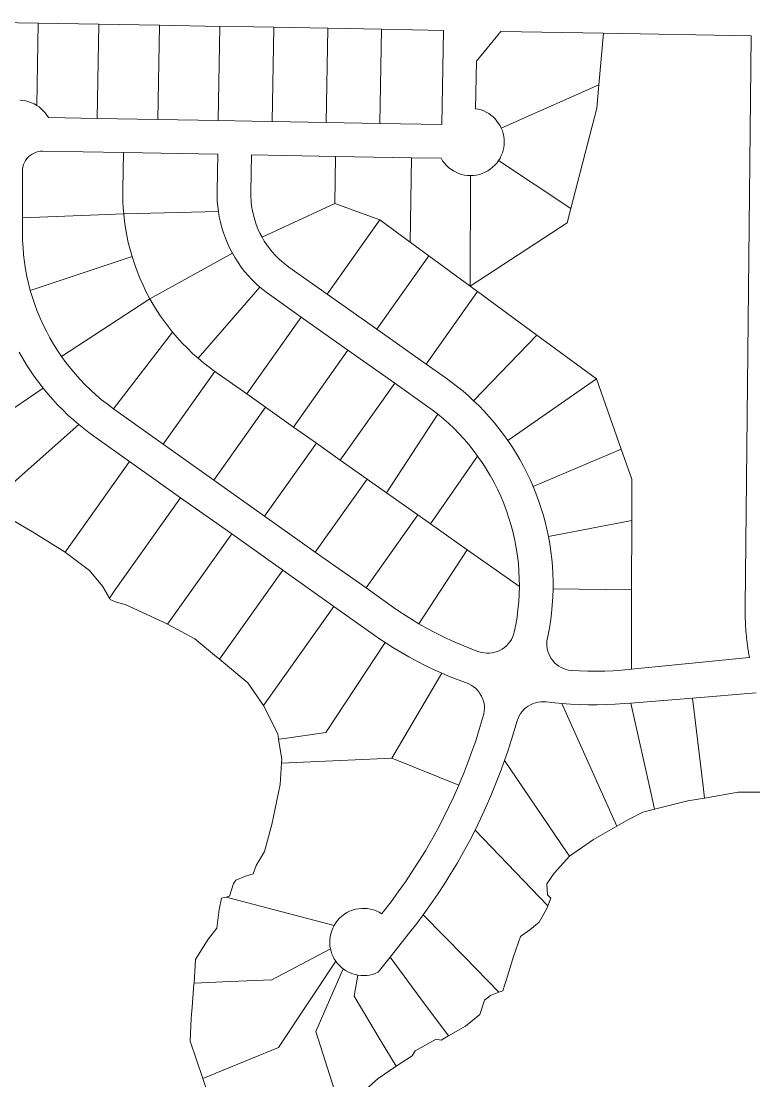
# Model space of a CAD drawing. Header units: feet. Extents: x 865220 to 2774701, y -2240498 to 961524.
# Drawn here: x 2769218 to 2770305, y 955645 to 957220 of the extents above; entities that cross this region are included whole.
import ezdxf

# ---------------------------------------------------------------- set-up
doc = ezdxf.new("R2010")
doc.units = ezdxf.units.FT
doc.header["$LTSCALE"] = 0.015
doc.header["$MEASUREMENT"] = 0
doc.layers.add('Parcels', color=7, linetype='Continuous', lineweight=0)

msp = doc.modelspace()

# ---------------------------------------------------------------- linework, layer by layer
at = {"layer": 'Parcels', "lineweight": 5}
for p, q in [((2769242.9, 957216.8), (2769082.8, 957219.7)), ((2769240.7, 957094.7), (2769242.9, 957216.8)), ((2769332.9, 957215.2), (2769242.9, 957216.8)), ((2769242.9, 957216.8), (2769242.9, 957216.8)), ((2769242.9, 957216.8), (2769242.9, 957216.8)), ((2769330.4, 957075.2), (2769332.9, 957215.2)), ((2769422.8, 957213.6), (2769332.9, 957215.2)), ((2769332.9, 957215.2), (2769332.9, 957215.2)), ((2769332.9, 957215.2), (2769332.9, 957215.2)), ((2769422.8, 957213.5), (2769420.3, 957073.6)), ((2769512.8, 957212), (2769422.8, 957213.6)), ((2769422.8, 957213.6), (2769422.8, 957213.5)), ((2769422.8, 957213.5), (2769422.8, 957213.6)), ((2769422.8, 957213.6), (2769422.8, 957213.6)), ((2769512.8, 957211.9), (2769510.3, 957072)), ((2769562.8, 957211.1), (2769512.8, 957212)), ((2769512.8, 957212), (2769512.8, 957211.9)), ((2769512.8, 957212), (2769512.8, 957212)), ((2769592.8, 957210.6), (2769562.8, 957211.1)), ((2769592.8, 957210.5), (2769590.3, 957070.6)), ((2769672.8, 957209.2), (2769592.8, 957210.6)), ((2769592.8, 957210.6), (2769592.8, 957210.5)), ((2769592.8, 957210.6), (2769592.8, 957210.6)), ((2769670.3, 957069.1), (2769672.8, 957209.1)), ((2769752.7, 957207.7), (2769672.8, 957209.2)), ((2769672.8, 957209.2), (2769672.8, 957209.1)), ((2769672.8, 957209.1), (2769672.8, 957209.2)), ((2769672.8, 957209.2), (2769672.8, 957209.2)), ((2769752.7, 957207.7), (2769750.2, 957067.7)), ((2769750.2, 957067.7), (2769752.7, 957207.7)), ((2769844.4, 957206.1), (2769752.7, 957207.7)), ((2769752.7, 957207.7), (2769752.7, 957207.7)), ((2769752.7, 957207.7), (2769752.7, 957207.7)), ((2769752.7, 957207.7), (2769752.7, 957207.7)), ((2769841.9, 957066.1), (2769844.4, 957206)), ((2769844.4, 957206), (2769844.4, 957206.1)), ((2769844.4, 957206.1), (2769844.4, 957206.1)), ((2769929.5, 957204.5), (2769893.7, 957160.2)), ((2770082.2, 957201.8), (2769929.5, 957204.6)), ((2769929.5, 957204.6), (2769929.5, 957204.5)), ((2770075.4, 957125.2), (2770082.4, 957201.8)), ((2770082.4, 957201.8), (2770082.2, 957201.8)), ((2770082.4, 957201.8), (2770082.4, 957201.8)), ((2769893.7, 957160.2), (2769892.3, 957089.7)), ((2770075.4, 957125.2), (2769930.4, 957060.6)), ((2770075.4, 957125.2), (2770072.4, 957090.4)), ((2769215.9, 957102.2), (2769220.3, 957101.9)), ((2769220.3, 957101.9), (2769224.6, 957101.2)), ((2769224.6, 957101.2), (2769228.8, 957100.1)), ((2769228.8, 957100.1), (2769232.9, 957098.6)), ((2769232.9, 957098.6), (2769236.9, 957096.8)), ((2769236.9, 957096.8), (2769240.7, 957094.7)), ((2769240.7, 957094.7), (2769244.2, 957092.3)), ((2769244.2, 957092.3), (2769247.5, 957089.6)), ((2769247.5, 957089.6), (2769250.5, 957086.7)), ((2769250.5, 957086.7), (2769253.3, 957083.5)), ((2769253.3, 957083.5), (2769255.8, 957080.1)), ((2769255.8, 957080.1), (2769258, 957076.5)), ((2769258, 957076.5), (2769330.4, 957075.2)), ((2769330.4, 957075.2), (2769420.3, 957073.6)), ((2769892.3, 957089.7), (2769896.4, 957088.9)), ((2769896.4, 957088.9), (2769900.4, 957087.8)), ((2769900.4, 957087.8), (2769904.3, 957086.3)), ((2769904.3, 957086.3), (2769908.1, 957084.5)), ((2769908.1, 957084.5), (2769911.7, 957082.4)), ((2769911.7, 957082.4), (2769915.1, 957080)), ((2769915.1, 957080), (2769918.3, 957077.4)), ((2769918.3, 957077.4), (2769921.3, 957074.5)), ((2770072.4, 957090.4), (2770033.8, 956941.3)), ((2770072.4, 957090.4), (2770072.4, 957090.4)), ((2769420.3, 957073.6), (2769510.3, 957072)), ((2769510.3, 957072), (2769560.3, 957071.1)), ((2769560.3, 957071.1), (2769590.3, 957070.6)), ((2769590.3, 957070.6), (2769670.3, 957069.1)), ((2769670.3, 957069.1), (2769750.2, 957067.7)), ((2769750.2, 957067.7), (2769841.9, 957066.1)), ((2769921.3, 957074.5), (2769924, 957071.3)), ((2769924, 957071.3), (2769926.4, 957067.9)), ((2769926.4, 957067.9), (2769928.6, 957064.4)), ((2769928.6, 957064.4), (2769930.4, 957060.6)), ((2769930.4, 957060.6), (2769932, 957056.7)), ((2769932, 957056.7), (2769933.2, 957052.7)), ((2769933.2, 957052.7), (2769934.1, 957048.6)), ((2769934.1, 957048.6), (2769934.6, 957044.5)), ((2769934.6, 957044.5), (2769934.8, 957040.3)), ((2769933.2, 957027.9), (2769932, 957023.9)), ((2769934.1, 957032), (2769933.2, 957027.9)), ((2769934.6, 957036.1), (2769934.1, 957032)), ((2769934.8, 957040.3), (2769934.6, 957036.1)), ((2769224.1, 957012.7), (2769222.4, 957009.7)), ((2769226.1, 957015.5), (2769224.1, 957012.7)), ((2769228.4, 957018), (2769226.1, 957015.5)), ((2769230.9, 957020.3), (2769228.4, 957018)), ((2769233.7, 957022.2), (2769230.9, 957020.3)), ((2769236.7, 957023.8), (2769233.7, 957022.2)), ((2769239.9, 957025.1), (2769236.7, 957023.8)), ((2769243.2, 957026), (2769239.9, 957025.1)), ((2769246.5, 957026.5), (2769243.2, 957026)), ((2769249.9, 957026.6), (2769246.5, 957026.5)), ((2769369.5, 957024.5), (2769249.9, 957026.6)), ((2769369.5, 957024.5), (2769368.5, 956969.5)), ((2769509.4, 957022), (2769369.5, 957024.5)), ((2769369.5, 957024.5), (2769369.5, 957024.5)), ((2769508.5, 956967), (2769509.4, 957022)), ((2769509.4, 957022), (2769509.4, 957022)), ((2769559.4, 957021.1), (2769558.4, 956966.1)), ((2769684.4, 957018.9), (2769559.4, 957021.1)), ((2769683.1, 956948.9), (2769684.4, 957018.9)), ((2769684.4, 957018.9), (2769683.1, 956948.9)), ((2769684.4, 957018.9), (2769684.4, 957018.9)), ((2769797.3, 957016.9), (2769684.4, 957018.9)), ((2769795.1, 956891.4), (2769797.3, 957016.9)), ((2769797.3, 957016.9), (2769795.1, 956891.4)), ((2769797.3, 957016.9), (2769797.3, 957016.9)), ((2769841, 957016.1), (2769797.3, 957016.9)), ((2769843.3, 957012.3), (2769841, 957016.1)), ((2769841, 957016.1), (2769841, 957016.1)), ((2769846, 957008.8), (2769843.3, 957012.3)), ((2769926.4, 957012.6), (2769923.7, 957009)), ((2769928.6, 957016.2), (2769926.4, 957012.6)), ((2769926.4, 957012.6), (2770033.8, 956941.3)), ((2769930.4, 957020), (2769928.6, 957016.2)), ((2769932, 957023.9), (2769930.4, 957020)), ((2769219.6, 957000), (2769219.4, 956996.6)), ((2769219.4, 956996.6), (2769219.6, 956927.7)), ((2769220.2, 957003.3), (2769219.6, 957000)), ((2769221.1, 957006.6), (2769220.2, 957003.3)), ((2769222.4, 957009.7), (2769221.1, 957006.6)), ((2769848.9, 957005.5), (2769846, 957008.8)), ((2769852.1, 957002.4), (2769848.9, 957005.5)), ((2769855.6, 956999.7), (2769852.1, 957002.4)), ((2769859.3, 956997.3), (2769855.6, 956999.7)), ((2769863.2, 956995.2), (2769859.3, 956997.3)), ((2769910.3, 956997.3), (2769906.3, 956995.2)), ((2769914, 956999.8), (2769910.3, 956997.3)), ((2769917.5, 957002.6), (2769914, 956999.8)), ((2769920.8, 957005.6), (2769917.5, 957002.6)), ((2769923.7, 957009), (2769920.8, 957005.6)), ((2769867.3, 956993.5), (2769863.2, 956995.2)), ((2769871.5, 956992.1), (2769867.3, 956993.5)), ((2769875.8, 956991.1), (2769871.5, 956992.1)), ((2769880.2, 956990.5), (2769875.8, 956991.1)), ((2769884.6, 956990.3), (2769880.2, 956990.5)), ((2769884, 956826.2), (2769884.6, 956990.3)), ((2769889.1, 956990.5), (2769884.6, 956990.3)), ((2769893.5, 956991.1), (2769889.1, 956990.5)), ((2769897.9, 956992.1), (2769893.5, 956991.1)), ((2769902.2, 956993.4), (2769897.9, 956992.1)), ((2769906.3, 956995.2), (2769902.2, 956993.4)), ((2769368.4, 956960.5), (2769368.5, 956969.5)), ((2769508.5, 956959.5), (2769508.5, 956967)), ((2769558.4, 956966.1), (2769558.5, 956959.1)), ((2769368.4, 956960.5), (2769368.7, 956951.5)), ((2769368.7, 956951.5), (2769369.1, 956942.5)), ((2769508.8, 956952), (2769508.5, 956959.5)), ((2769509.4, 956944.5), (2769508.8, 956952)), ((2769558.5, 956959.1), (2769558.9, 956952.1)), ((2769558.9, 956952.1), (2769559.7, 956945.1)), ((2769219.6, 956927.7), (2769369.8, 956933.6)), ((2769369.8, 956933.6), (2769369.1, 956942.5)), ((2769510.4, 956937.1), (2769369.8, 956933.6)), ((2769371, 956922.8), (2769369.8, 956933.6)), ((2769510.4, 956937.1), (2769509.4, 956944.5)), ((2769511.7, 956929), (2769510.4, 956937.1)), ((2769559.7, 956945.1), (2769560.9, 956938.2)), ((2769560.9, 956938.2), (2769562.4, 956931.3)), ((2769683.1, 956948.9), (2769575.2, 956898.8)), ((2769750.1, 956924.4), (2769683.1, 956948.9)), ((2770033.8, 956941.3), (2770028.3, 956920)), ((2770033.8, 956941.3), (2770033.8, 956941.3)), ((2769219.6, 956927.7), (2769219.6, 956904.7)), ((2769372.6, 956912.1), (2769371, 956922.8)), ((2769513.5, 956920.9), (2769511.7, 956929)), ((2769515.6, 956912.9), (2769513.5, 956920.9)), ((2769562.4, 956931.3), (2769564.3, 956924.6)), ((2769564.3, 956924.6), (2769566.5, 956917.9)), ((2769566.5, 956917.9), (2769569.1, 956911.4)), ((2769750.1, 956924.4), (2769672.1, 956814.1)), ((2769795.1, 956891.4), (2769750.1, 956924.4)), ((2769750.1, 956924.4), (2769750.1, 956924.4)), ((2769884, 956826.2), (2770028.3, 956920)), ((2769219.6, 956904.7), (2769219.8, 956893.9)), ((2769372.6, 956912.1), (2769374.5, 956901.4)), ((2769518, 956905.1), (2769515.6, 956912.9)), ((2769520.9, 956897.3), (2769518, 956905.1)), ((2769569.1, 956911.4), (2769572, 956905)), ((2769572, 956905), (2769575.2, 956898.8)), ((2769219.8, 956893.9), (2769220.4, 956883.2)), ((2769376.7, 956890.8), (2769374.5, 956901.4)), ((2769376.7, 956890.8), (2769379.4, 956880.3)), ((2769524, 956889.7), (2769520.9, 956897.3)), ((2769527.5, 956882.2), (2769524, 956889.7)), ((2769575.2, 956898.8), (2769578.6, 956893)), ((2769578.6, 956893), (2769582.3, 956887.5)), ((2769582.3, 956887.5), (2769586.2, 956882.1)), ((2769822.7, 956871.1), (2769795.1, 956891.4)), ((2769795.1, 956891.4), (2769795.1, 956891.4)), ((2769220.4, 956883.2), (2769221.3, 956872.5)), ((2769221.3, 956872.5), (2769222.6, 956861.8)), ((2769382.3, 956869.9), (2769379.4, 956880.3)), ((2769531.3, 956874.9), (2769408.7, 956807.3)), ((2769531.3, 956874.9), (2769527.5, 956882.2)), ((2769535.4, 956867.9), (2769531.3, 956874.9)), ((2769531.3, 956874.9), (2769531.3, 956874.9)), ((2769586.2, 956882.1), (2769590.4, 956876.9)), ((2769590.4, 956876.9), (2769594.8, 956871.9)), ((2769594.8, 956871.9), (2769599.5, 956867.2)), ((2769822.7, 956871.1), (2769745.6, 956762.1)), ((2769884, 956826.2), (2769822.7, 956871.1)), ((2769822.7, 956871.1), (2769884, 956826.2)), ((2769222.6, 956861.8), (2769224.2, 956851.2)), ((2769231.2, 956819.7), (2769382.3, 956869.9)), ((2769385.8, 956859.1), (2769382.3, 956869.9)), ((2769382.3, 956869.9), (2769382.3, 956869.9)), ((2769389.7, 956848.4), (2769385.8, 956859.1)), ((2769539.8, 956861.1), (2769535.4, 956867.9)), ((2769544.4, 956854.5), (2769539.8, 956861.1)), ((2769599.5, 956867.2), (2769604.5, 956862.7)), ((2769604.5, 956862.7), (2769609.6, 956858.5)), ((2769609.6, 956858.5), (2769614.9, 956854.5)), ((2769224.2, 956851.2), (2769226.2, 956840.6)), ((2769226.2, 956840.6), (2769228.5, 956830.1)), ((2769393.9, 956837.9), (2769389.7, 956848.4)), ((2769549.4, 956848), (2769544.4, 956854.5)), ((2769554.7, 956841.9), (2769549.4, 956848)), ((2769560.2, 956835.9), (2769554.7, 956841.9)), ((2769614.9, 956854.5), (2769672.1, 956814.1)), ((2769228.5, 956830.1), (2769231.2, 956819.7)), ((2769393.9, 956837.9), (2769398.5, 956827.5)), ((2769398.5, 956827.5), (2769403.4, 956817.3)), ((2769571.9, 956824.8), (2769480.3, 956718.9)), ((2769480.3, 956718.9), (2769571.9, 956824.8)), ((2769565.9, 956830.2), (2769560.2, 956835.9)), ((2769571.9, 956824.8), (2769565.9, 956830.2)), ((2769576.5, 956820.9), (2769571.9, 956824.8)), ((2769571.9, 956824.8), (2769571.9, 956824.8)), ((2769884, 956826.2), (2769884, 956826.2)), ((2769884, 956826.2), (2769895.3, 956817.9)), ((2769231.2, 956819.7), (2769234.3, 956809.3)), ((2769234.3, 956809.3), (2769237.8, 956799)), ((2769403.4, 956817.3), (2769408.7, 956807.3)), ((2769581.3, 956817.2), (2769576.5, 956820.9)), ((2769586.1, 956813.7), (2769581.3, 956817.2)), ((2769633.4, 956780.2), (2769586.1, 956813.7)), ((2769672.1, 956814.1), (2769745.6, 956762.1)), ((2769895.3, 956817.9), (2769819, 956710.1)), ((2769819, 956710.1), (2769895.3, 956817.9)), ((2769895.3, 956817.9), (2769983.1, 956753.4)), ((2769237.8, 956799), (2769241.6, 956788.7)), ((2769408.7, 956807.3), (2769277.5, 956721.7)), ((2769413.7, 956798.6), (2769408.7, 956807.3)), ((2769408.7, 956807.3), (2769408.7, 956807.3)), ((2769418.9, 956790.1), (2769413.7, 956798.6)), ((2769241.6, 956788.7), (2769245.7, 956778.7)), ((2769245.7, 956778.7), (2769250.2, 956768.7)), ((2769424.4, 956781.7), (2769418.9, 956790.1)), ((2769430.2, 956773.5), (2769424.4, 956781.7)), ((2769552.6, 956665.9), (2769633.4, 956780.2)), ((2769702.8, 956731.1), (2769633.4, 956780.2)), ((2769633.4, 956780.2), (2769633.4, 956780.2)), ((2769250.2, 956768.7), (2769255, 956759)), ((2769436.2, 956765.5), (2769430.2, 956773.5)), ((2769442.4, 956757.7), (2769436.2, 956765.5)), ((2769745.6, 956762.1), (2769819, 956710.1)), ((2769255, 956759), (2769260.1, 956749.4)), ((2769260.1, 956749.4), (2769265.6, 956739.9)), ((2769442.4, 956757.7), (2769354.6, 956644)), ((2769442.4, 956757.7), (2769442.4, 956757.7)), ((2769442.4, 956757.7), (2769449.5, 956749.5)), ((2769449.5, 956749.5), (2769456.8, 956741.4)), ((2769889.4, 956655.8), (2769983.1, 956753.4)), ((2769983.1, 956753.4), (2769983.1, 956753.4)), ((2769983.1, 956753.4), (2770071.8, 956688.4)), ((2769265.6, 956739.9), (2769271.4, 956730.7)), ((2769271.4, 956730.7), (2769277.5, 956721.7)), ((2769464.4, 956733.7), (2769456.8, 956741.4)), ((2769472.2, 956726.2), (2769464.4, 956733.7)), ((2769702.8, 956731.1), (2769622, 956616.8)), ((2769772.2, 956682), (2769702.8, 956731.1)), ((2769702.8, 956731.1), (2769702.8, 956731.1)), ((2769220.1, 956718.6), (2769214.8, 956727.9)), ((2769225.6, 956709.4), (2769220.1, 956718.6)), ((2769277.5, 956721.7), (2769283.9, 956712.8)), ((2769472.2, 956726.2), (2769480.3, 956718.9)), ((2769480.3, 956718.9), (2769480.3, 956718.9)), ((2769480.3, 956718.9), (2769488.4, 956712.2)), ((2769231.4, 956700.4), (2769225.6, 956709.4)), ((2769237.5, 956691.6), (2769231.4, 956700.4)), ((2769283.9, 956712.8), (2769290.7, 956704.1)), ((2769290.7, 956704.1), (2769297.7, 956695.6)), ((2769428.6, 956591.4), (2769505.2, 956699.4)), ((2769496.7, 956705.6), (2769488.4, 956712.2)), ((2769505.2, 956699.4), (2769496.7, 956705.6)), ((2769496.7, 956705.6), (2769505.2, 956699.4)), ((2769552.6, 956665.9), (2769505.2, 956699.4)), ((2769505.2, 956699.4), (2769552.6, 956665.9)), ((2769819, 956710.1), (2769848.4, 956689.4)), ((2769243.8, 956682.9), (2769237.5, 956691.6)), ((2769250.3, 956674.5), (2769243.8, 956682.9)), ((2769297.7, 956695.6), (2769305.1, 956687.4)), ((2769305.1, 956687.4), (2769312.7, 956679.5)), ((2769691.4, 956567.7), (2769772.2, 956682)), ((2769819.6, 956648.5), (2769772.2, 956682)), ((2769772.2, 956682), (2769772.2, 956682)), ((2769848.4, 956689.4), (2769857, 956683.1)), ((2769857, 956683.1), (2769865.4, 956676.6)), ((2770071.8, 956688.4), (2769940.2, 956596.8)), ((2770108.5, 956583.8), (2770071.8, 956688.4)), ((2770071.8, 956688.4), (2770071.8, 956688.4)), ((2770071.8, 956688.4), (2770108.5, 956583.8)), ((2769250.3, 956674.5), (2769084.3, 956562.2)), ((2769084.3, 956562.2), (2769250.3, 956674.5)), ((2769257.2, 956666.1), (2769250.3, 956674.5)), ((2769250.3, 956674.5), (2769250.3, 956674.5)), ((2769264.4, 956657.9), (2769257.2, 956666.1)), ((2769312.7, 956679.5), (2769320.6, 956671.8)), ((2769320.6, 956671.8), (2769328.7, 956664.4)), ((2769580.6, 956646.1), (2769552.6, 956665.9)), ((2769552.6, 956665.9), (2769552.6, 956665.9)), ((2769552.6, 956665.9), (2769580.6, 956646.1)), ((2769865.4, 956676.6), (2769873.6, 956669.9)), ((2769873.6, 956669.9), (2769881.6, 956663)), ((2769271.7, 956649.9), (2769264.4, 956657.9)), ((2769328.7, 956664.4), (2769337.1, 956657.3)), ((2769337.1, 956657.3), (2769345.7, 956650.5)), ((2769345.7, 956650.5), (2769354.6, 956644)), ((2769881.6, 956663), (2769889.4, 956655.8)), ((2769889.4, 956655.8), (2769897.4, 956648.1)), ((2769279.3, 956642.2), (2769271.7, 956649.9)), ((2769287.1, 956634.6), (2769279.3, 956642.2)), ((2769295.2, 956627.3), (2769287.1, 956634.6)), ((2769354.6, 956644), (2769428.6, 956591.4)), ((2769580.6, 956646.1), (2769503.8, 956538)), ((2769622, 956616.8), (2769580.6, 956646.1)), ((2769836.3, 956635.9), (2769760, 956519.2)), ((2769760, 956519.2), (2769836.3, 956635.9)), ((2769828, 956642.3), (2769819.6, 956648.5)), ((2769836.3, 956635.9), (2769828, 956642.3)), ((2769844.6, 956629), (2769836.3, 956635.9)), ((2769836.3, 956635.9), (2769836.3, 956635.9)), ((2769897.4, 956648.1), (2769905.1, 956640.1)), ((2769905.1, 956640.1), (2769912.6, 956631.8)), ((2769178, 956509.7), (2769303.4, 956620.3)), ((2769303.4, 956620.3), (2769295.2, 956627.3)), ((2769310.7, 956614.4), (2769303.4, 956620.3)), ((2769303.4, 956620.3), (2769303.4, 956620.3)), ((2769852.6, 956621.8), (2769844.6, 956629)), ((2769860.3, 956614.4), (2769852.6, 956621.8)), ((2769912.6, 956631.8), (2769919.9, 956623.4)), ((2769919.9, 956623.4), (2769926.9, 956614.7)), ((2769318.1, 956608.7), (2769310.7, 956614.4)), ((2769325.6, 956603.2), (2769318.1, 956608.7)), ((2769378.6, 956565.6), (2769325.6, 956603.2)), ((2769655.9, 956592.8), (2769622, 956616.8)), ((2769622, 956616.8), (2769622, 956616.8)), ((2769622, 956616.8), (2769655.9, 956592.8)), ((2769867.9, 956606.7), (2769860.3, 956614.4)), ((2769875.1, 956598.8), (2769867.9, 956606.7)), ((2769926.9, 956614.7), (2769933.7, 956605.9)), ((2769933.7, 956605.9), (2769940.2, 956596.8)), ((2769428.6, 956591.4), (2769503.8, 956538)), ((2769655.9, 956592.8), (2769579.1, 956484.6)), ((2769691.4, 956567.7), (2769655.9, 956592.8)), ((2769882.1, 956590.6), (2769875.1, 956598.8)), ((2769888.9, 956582.3), (2769882.1, 956590.6)), ((2769940.2, 956596.8), (2769946.4, 956587.6)), ((2769946.4, 956587.6), (2769952.3, 956578.1)), ((2769895.3, 956573.7), (2769825.3, 956473.1)), ((2769825.3, 956473.1), (2769895.3, 956573.7)), ((2769895.3, 956573.7), (2769888.9, 956582.3)), ((2769901.9, 956564.2), (2769895.3, 956573.7)), ((2769895.3, 956573.7), (2769895.3, 956573.7)), ((2769952.3, 956578.1), (2769958, 956568.5)), ((2769977.7, 956528.6), (2770108.5, 956583.8)), ((2770124.2, 956539.3), (2770108.5, 956583.8)), ((2770108.5, 956583.8), (2770108.5, 956583.8)), ((2770108.5, 956583.8), (2770124.2, 956539.3)), ((2769378.6, 956565.6), (2769282.9, 956430.8)), ((2769454.4, 956511.8), (2769378.6, 956565.6)), ((2769378.6, 956565.6), (2769378.6, 956565.6)), ((2769691.4, 956567.7), (2769691.4, 956567.7)), ((2769691.4, 956567.7), (2769731.3, 956539.5)), ((2769908.1, 956554.6), (2769901.9, 956564.2)), ((2769958, 956568.5), (2769963.4, 956558.8)), ((2769963.4, 956558.8), (2769968.4, 956548.9)), ((2769914, 956544.7), (2769908.1, 956554.6)), ((2769919.6, 956534.6), (2769914, 956544.7)), ((2769968.4, 956548.9), (2769973.2, 956538.8)), ((2769503.8, 956538), (2769579.1, 956484.6)), ((2769654.3, 956431.1), (2769731.3, 956539.5)), ((2769760, 956519.2), (2769731.3, 956539.5)), ((2769924.8, 956524.3), (2769919.6, 956534.6)), ((2769929.6, 956513.9), (2769924.8, 956524.3)), ((2769973.2, 956538.8), (2769977.7, 956528.6)), ((2769977.7, 956528.6), (2769981.9, 956518.3)), ((2770124.1, 956478.1), (2770124.2, 956539.3)), ((2770124.2, 956539.3), (2770124.1, 956478.1)), ((2769454.4, 956511.8), (2769355.9, 956373)), ((2769355.9, 956373), (2769454.4, 956511.8)), ((2769530.3, 956457.9), (2769454.4, 956511.8)), ((2769454.4, 956511.8), (2769454.4, 956511.8)), ((2769760, 956519.2), (2769760, 956519.2)), ((2769760, 956519.2), (2769806.6, 956486.2)), ((2769934.1, 956503.3), (2769929.6, 956513.9)), ((2769981.9, 956518.3), (2769985.8, 956507.8)), ((2769938.2, 956492.5), (2769934.1, 956503.3)), ((2769985.8, 956507.8), (2769989.3, 956497.3)), ((2769989.3, 956497.3), (2769992.6, 956486.6)), ((2769188.9, 956487.9), (2769234.6, 956461.2)), ((2769579.1, 956484.6), (2769654.3, 956431.1)), ((2769806.6, 956486.2), (2769729.6, 956377.7)), ((2769729.6, 956377.7), (2769806.6, 956486.2)), ((2769806.6, 956486.2), (2769825.3, 956473.1)), ((2769941.8, 956481.6), (2769938.2, 956492.5)), ((2769945.2, 956470.6), (2769941.8, 956481.6)), ((2769992.6, 956486.6), (2769995.5, 956475.9)), ((2770000.4, 956454.1), (2770124.1, 956478.1)), ((2770124.1, 956478.1), (2770123.9, 956374.8)), ((2770124.1, 956478.1), (2770124.1, 956478.1)), ((2769234.6, 956461.2), (2769282.9, 956430.8)), ((2769879.7, 956434.5), (2769825.3, 956473.1)), ((2769825.3, 956473.1), (2769825.3, 956473.1)), ((2769948.1, 956459.5), (2769945.2, 956470.6)), ((2769995.5, 956475.9), (2769998.1, 956465)), ((2769998.1, 956465), (2770000.4, 956454.1)), ((2769530.3, 956457.9), (2769434.9, 956323.7)), ((2769434.9, 956323.7), (2769530.3, 956457.9)), ((2769606.1, 956404.1), (2769530.3, 956457.9)), ((2769530.3, 956457.9), (2769530.3, 956457.9)), ((2769950.6, 956448.3), (2769948.1, 956459.5)), ((2769952.7, 956437), (2769950.6, 956448.3)), ((2770000.4, 956454.1), (2770002.3, 956443.2)), ((2769282.9, 956430.8), (2769285.5, 956429.1)), ((2769654.3, 956431.1), (2769729.6, 956377.7)), ((2769879.7, 956434.5), (2769808.1, 956324.3)), ((2769957.3, 956379.7), (2769879.7, 956434.5)), ((2769879.7, 956434.5), (2769957.3, 956379.7)), ((2769954.4, 956425.6), (2769952.7, 956437)), ((2770002.3, 956443.2), (2770004, 956432.1)), ((2770004, 956432.1), (2770005.3, 956421.1)), ((2769285.5, 956429.1), (2769319.1, 956403.7)), ((2769955.8, 956414.1), (2769954.4, 956425.6)), ((2769956.7, 956402.7), (2769955.8, 956414.1)), ((2770005.3, 956421.1), (2770006.3, 956410)), ((2769319.1, 956403.7), (2769338.6, 956380.2)), ((2769606.1, 956404.1), (2769512.1, 956271.7)), ((2769512.1, 956271.7), (2769606.1, 956404.1)), ((2769681.9, 956350.2), (2769606.1, 956404.1)), ((2769606.1, 956404.1), (2769606.1, 956404.1)), ((2769957.2, 956391.2), (2769956.7, 956402.7)), ((2770006.3, 956410), (2770006.9, 956398.9)), ((2770006.9, 956398.9), (2770007.2, 956387.7)), ((2769957.3, 956379.7), (2769957.2, 956391.2)), ((2770007.2, 956387.7), (2770007.2, 956376.6)), ((2769338.6, 956380.2), (2769348.6, 956362.7)), ((2769355.9, 956373), (2769348.6, 956362.7)), ((2769348.6, 956362.7), (2769355.9, 956373)), ((2769729.6, 956377.7), (2769770.4, 956348.7)), ((2769956.3, 956357), (2769957, 956368.3)), ((2769957, 956368.3), (2769957.3, 956379.7)), ((2769957.3, 956379.7), (2769957.3, 956379.7)), ((2770007.2, 956376.6), (2770006.8, 956364.3)), ((2770007.2, 956376.6), (2770123.9, 956374.8)), ((2770123.7, 956256.9), (2770123.9, 956374.8)), ((2770123.9, 956374.8), (2770123.9, 956374.8)), ((2769348.6, 956362.7), (2769349.8, 956360.5)), ((2769349.8, 956360.5), (2769358.7, 956356.7)), ((2769358.7, 956356.7), (2769372.2, 956353.2)), ((2769372.2, 956353.2), (2769429, 956326.9)), ((2769955.2, 956345.7), (2769956.3, 956357)), ((2770006.1, 956352), (2770004.9, 956339.8)), ((2770006.8, 956364.3), (2770006.1, 956352)), ((2769681.9, 956350.2), (2769582.3, 956210)), ((2769582.3, 956210), (2769681.9, 956350.2)), ((2769741.4, 956308), (2769681.9, 956350.2)), ((2769681.9, 956350.2), (2769681.9, 956350.2)), ((2769770.4, 956348.7), (2769779.6, 956342.3)), ((2769779.6, 956342.3), (2769789, 956336.1)), ((2769789, 956336.1), (2769798.5, 956330.1)), ((2769953.8, 956334.4), (2769955.2, 956345.7)), ((2770004.9, 956339.8), (2770003.3, 956327.6)), ((2769429, 956326.9), (2769434.9, 956323.7)), ((2769434.9, 956323.7), (2769475.3, 956302.3)), ((2769798.5, 956330.1), (2769808.1, 956324.3)), ((2769808.1, 956324.3), (2769820.4, 956317.4)), ((2769949.6, 956312.1), (2769951.9, 956323.3)), ((2769951.9, 956323.3), (2769953.8, 956334.4)), ((2770003.3, 956327.6), (2770001.3, 956315.4)), ((2769749.6, 956302.3), (2769741.4, 956308)), ((2769741.4, 956308), (2769741.4, 956308)), ((2769820.4, 956317.4), (2769832.8, 956310.8)), ((2769832.8, 956310.8), (2769845.4, 956304.5)), ((2769845.4, 956304.5), (2769858.1, 956298.6)), ((2769945.4, 956301), (2769947.2, 956304.6)), ((2769947.2, 956304.6), (2769948.6, 956308.3)), ((2769948.6, 956308.3), (2769949.6, 956312.1)), ((2770001.3, 956315.4), (2769998.9, 956303.3)), ((2769475.3, 956302.3), (2769507.8, 956275.3)), ((2769757.9, 956296.7), (2769669.9, 956163)), ((2769757.9, 956296.7), (2769749.6, 956302.3)), ((2769769.5, 956289.3), (2769757.9, 956296.7)), ((2769781.2, 956282.2), (2769769.5, 956289.3)), ((2769858.1, 956298.6), (2769871.1, 956293.1)), ((2769871.1, 956293.1), (2769884.1, 956287.9)), ((2769931.8, 956286.8), (2769935, 956289.1)), ((2769935, 956289.1), (2769938, 956291.7)), ((2769938, 956291.7), (2769940.8, 956294.5)), ((2769940.8, 956294.5), (2769943.2, 956297.7)), ((2769943.2, 956297.7), (2769945.4, 956301)), ((2769998.2, 956299.4), (2769998, 956295.4)), ((2769998, 956295.4), (2769998.1, 956291.5)), ((2769998.1, 956291.5), (2769998.7, 956287.5)), ((2769998.9, 956303.3), (2769998.2, 956299.4)), ((2769507.8, 956275.3), (2769512.1, 956271.7)), ((2769793.1, 956275.4), (2769781.2, 956282.2)), ((2769805.1, 956268.8), (2769793.1, 956275.4)), ((2769884.1, 956287.9), (2769897.3, 956283)), ((2769897.3, 956283), (2769901.1, 956281.9)), ((2769901.1, 956281.9), (2769905.1, 956281.1)), ((2769905.1, 956281.1), (2769909, 956280.8)), ((2769909, 956280.8), (2769913, 956280.8)), ((2769913, 956280.8), (2769916.9, 956281.3)), ((2769916.9, 956281.3), (2769920.8, 956282.1)), ((2769920.8, 956282.1), (2769924.6, 956283.3)), ((2769924.6, 956283.3), (2769928.3, 956284.9)), ((2769928.3, 956284.9), (2769931.8, 956286.8)), ((2769998.7, 956287.5), (2769999.6, 956283.7)), ((2769999.6, 956283.7), (2770000.9, 956279.9)), ((2770000.9, 956279.9), (2770002.6, 956276.3)), ((2770002.6, 956276.3), (2770004.6, 956272.9)), ((2770004.6, 956272.9), (2770007, 956269.7)), ((2769512.1, 956271.7), (2769554.3, 956236.5)), ((2769817.3, 956262.6), (2769805.1, 956268.8)), ((2769829.7, 956256.6), (2769817.3, 956262.6)), ((2769842.2, 956251), (2769829.7, 956256.6)), ((2770007, 956269.7), (2770009.6, 956266.7)), ((2770009.6, 956266.7), (2770012.6, 956264)), ((2770012.6, 956264), (2770015.8, 956261.7)), ((2770015.8, 956261.7), (2770019.2, 956259.6)), ((2770019.2, 956259.6), (2770022.8, 956257.9)), ((2770022.8, 956257.9), (2770026.5, 956256.6)), ((2770026.5, 956256.6), (2770030.4, 956255.7)), ((2770108.7, 956255.7), (2770123.7, 956256.9)), ((2769768, 956124.6), (2769842.2, 956251)), ((2769854.3, 956245.9), (2769842.2, 956251)), ((2769842.2, 956251), (2769842.2, 956251)), ((2769866.5, 956241.1), (2769854.3, 956245.9)), ((2769878.8, 956236.5), (2769866.5, 956241.1)), ((2770030.4, 956255.7), (2770034.3, 956255.1)), ((2770034.3, 956255.1), (2770046.7, 956254.5)), ((2770046.7, 956254.5), (2770059.1, 956254.1)), ((2770059.1, 956254.1), (2770071.5, 956254.1)), ((2770071.5, 956254.1), (2770083.9, 956254.3)), ((2770083.9, 956254.3), (2770096.3, 956254.8)), ((2770096.3, 956254.8), (2770108.7, 956255.7)), ((2769554.3, 956236.5), (2769577.3, 956202.9)), ((2769882.4, 956235.1), (2769878.8, 956236.5)), ((2769885.7, 956233.3), (2769882.4, 956235.1)), ((2769888.9, 956231.2), (2769885.7, 956233.3)), ((2769891.9, 956228.8), (2769888.9, 956231.2)), ((2769894.7, 956226.2), (2769891.9, 956228.8)), ((2769897.1, 956223.3), (2769894.7, 956226.2)), ((2769582.3, 956210), (2769577.3, 956202.9)), ((2769899.3, 956220.1), (2769897.1, 956223.3)), ((2769901.2, 956216.8), (2769899.3, 956220.1)), ((2769902.7, 956213.3), (2769901.2, 956216.8)), ((2769903.9, 956209.7), (2769902.7, 956213.3)), ((2769904.8, 956206), (2769903.9, 956209.7)), ((2770214.3, 956214.1), (2770122.7, 956206.7)), ((2770230, 956083.2), (2770214.3, 956214.1)), ((2770214.3, 956214.1), (2770230, 956083.2)), ((2769577.3, 956202.9), (2769577.3, 956202.9)), ((2769577.3, 956202.9), (2769598.5, 956161)), ((2769904.6, 956190.8), (2769905.2, 956194.6)), ((2769905.3, 956202.2), (2769904.8, 956206)), ((2769905.2, 956194.6), (2769905.4, 956198.4)), ((2769905.4, 956198.4), (2769905.3, 956202.2)), ((2769961.5, 956194.4), (2769959.1, 956191.2)), ((2769964.2, 956197.4), (2769961.5, 956194.4)), ((2769967.2, 956200), (2769964.2, 956197.4)), ((2769970.5, 956202.3), (2769967.2, 956200)), ((2769973.9, 956204.3), (2769970.5, 956202.3)), ((2769977.6, 956206), (2769973.9, 956204.3)), ((2769981.3, 956207.2), (2769977.6, 956206)), ((2769985.2, 956208.1), (2769981.3, 956207.2)), ((2769989.2, 956208.6), (2769985.2, 956208.1)), ((2769993.2, 956208.7), (2769989.2, 956208.6)), ((2769997.2, 956208.4), (2769993.2, 956208.7)), ((2770010.1, 956207), (2769997.2, 956208.4)), ((2770020.1, 956206), (2770010.1, 956207)), ((2770033.3, 956205.1), (2770020.1, 956206)), ((2770020.1, 956206), (2770101.9, 956023.7)), ((2770101.9, 956023.7), (2770020.1, 956206)), ((2770020.1, 956206), (2770020.1, 956206)), ((2770046.5, 956204.4), (2770033.3, 956205.1)), ((2770059.8, 956204.1), (2770046.5, 956204.4)), ((2770073, 956204.1), (2770059.8, 956204.1)), ((2770086.2, 956204.4), (2770073, 956204.1)), ((2770099.5, 956205), (2770086.2, 956204.4)), ((2770112.7, 956205.9), (2770099.5, 956205)), ((2770122.7, 956206.7), (2770112.7, 956205.9)), ((2770152.9, 956071.6), (2770122.7, 956206.7)), ((2770122.7, 956206.7), (2770122.7, 956206.7)), ((2769897.6, 956167.2), (2769903.7, 956187.1)), ((2769903.7, 956187.1), (2769904.6, 956190.8)), ((2769953.9, 956180.5), (2769945.4, 956152.6)), ((2769955.3, 956184.2), (2769953.9, 956180.5)), ((2769957, 956187.8), (2769955.3, 956184.2)), ((2769959.1, 956191.2), (2769957, 956187.8)), ((2769669.9, 956163), (2769608.4, 956154.1)), ((2769892.4, 956150.8), (2769897.6, 956167.2)), ((2769598.5, 956161), (2769599.8, 956152.9)), ((2769599.8, 956152.9), (2769608.4, 956154.1)), ((2769599.8, 956152.9), (2769604.6, 956123)), ((2769886.8, 956134.5), (2769892.4, 956150.8)), ((2769945.4, 956152.6), (2769940.4, 956136.8)), ((2769880.9, 956118.3), (2769886.8, 956134.5)), ((2769940.4, 956136.8), (2769935.1, 956121.2)), ((2769604.2, 956117.2), (2769602.2, 956085.7)), ((2769768, 956124.6), (2769604.2, 956117.2)), ((2769604.6, 956123), (2769604.2, 956117.2)), ((2769867.3, 956084.7), (2769768, 956124.6)), ((2769874.6, 956102.3), (2769880.9, 956118.3)), ((2769935.1, 956121.2), (2769928.8, 956103.6)), ((2769935.1, 956121.2), (2770028.1, 955984.1)), ((2769868, 956086.3), (2769874.6, 956102.3)), ((2769928.8, 956103.6), (2769922, 956086.2)), ((2769602.2, 956085.7), (2769590, 956026.1)), ((2769860, 956068), (2769867.3, 956084.7)), ((2769867.3, 956084.7), (2769868, 956086.3)), ((2769867.3, 956084.7), (2769867.3, 956084.7)), ((2769868, 956086.3), (2769868, 956086.3)), ((2769922, 956086.2), (2769915, 956068.9)), ((2769852.2, 956051.5), (2769860, 956068)), ((2769915, 956068.9), (2769907.5, 956051.8)), ((2770158, 956049), (2770152.9, 956071.6)), ((2770152.9, 956071.6), (2770158, 956049)), ((2770230, 956083.2), (2770232.2, 956065.6)), ((2769907.5, 956051.8), (2769899.7, 956034.9)), ((2770158, 956049), (2770207.2, 956061.3)), ((2770207.2, 956061.3), (2770232.2, 956065.6)), ((2770232.2, 956065.6), (2770232.2, 956065.6)), ((2769844.1, 956035.1), (2769852.2, 956051.5)), ((2770119.4, 956033.6), (2770140.7, 956044.7)), ((2770140.7, 956044.7), (2770158, 956049)), ((2769590, 956026.1), (2769578.7, 955986.4)), ((2769835.7, 956019), (2769844.1, 956035.1)), ((2769899.7, 956034.9), (2769891.5, 956018.1)), ((2770067.3, 956004.2), (2770101.9, 956023.7)), ((2770101.9, 956023.7), (2770119.4, 956033.6)), ((2769826.8, 956003), (2769835.7, 956019)), ((2769891.5, 956018.1), (2769883.1, 956001.7)), ((2769975.4, 955930.7), (2769891.5, 956018.1)), ((2769817.7, 955987.2), (2769826.8, 956003)), ((2769883.1, 956001.7), (2769874.3, 955985.5)), ((2770031.6, 955979.2), (2770067.3, 956004.2)), ((2769578.7, 955986.4), (2769566.7, 955965.6)), ((2769808.1, 955971.7), (2769817.7, 955987.2)), ((2769874.3, 955985.5), (2769865.2, 955969.4)), ((2770009, 955953.9), (2770031.5, 955979.1)), ((2770031.5, 955979.1), (2770028.1, 955984.1)), ((2770031.5, 955979.1), (2770031.6, 955979.2)), ((2770031.5, 955979.1), (2770031.5, 955979.1)), ((2769566.7, 955965.6), (2769562.2, 955953)), ((2769798.3, 955956.3), (2769808.1, 955971.7)), ((2769865.2, 955969.4), (2769855.7, 955953.6)), ((2769536.3, 955943.6), (2769533, 955938.4)), ((2769550.6, 955949.6), (2769536.3, 955943.6)), ((2769562.2, 955953), (2769550.6, 955949.6)), ((2769788.1, 955941.2), (2769798.3, 955956.3)), ((2769855.7, 955953.6), (2769846, 955937.9)), ((2769998.2, 955938.3), (2770009, 955953.9)), ((2769533, 955938.4), (2769526.8, 955919.6)), ((2769766.7, 955911.6), (2769777.5, 955926.3)), ((2769777.5, 955926.3), (2769788.1, 955941.2)), ((2769846, 955937.9), (2769835.8, 955922.5)), ((2769975.4, 955930.7), (2769999.5, 955905.6)), ((2769998.9, 955922), (2769998.2, 955938.3)), ((2769515.2, 955916.7), (2769511.7, 955899.9)), ((2769519.4, 955917.7), (2769515.2, 955916.7)), ((2769522.2, 955918.4), (2769519.4, 955917.7)), ((2769526.8, 955919.6), (2769522.2, 955918.4)), ((2769553.9, 955910.1), (2769522.2, 955918.4)), ((2769755.5, 955897.2), (2769766.7, 955911.6)), ((2769835.8, 955922.5), (2769825.4, 955907.3)), ((2770004, 955916.7), (2769998.9, 955922)), ((2769999.5, 955905.6), (2770004, 955916.7)), ((2769511.7, 955899.9), (2769508, 955872.2)), ((2769682.3, 955876.4), (2769553.9, 955910.1)), ((2769553.9, 955910.1), (2769682.3, 955876.4)), ((2769697.4, 955892.9), (2769701.2, 955895.3)), ((2769701.2, 955895.3), (2769705.2, 955897.3)), ((2769705.2, 955897.3), (2769709.4, 955899)), ((2769709.4, 955899), (2769713.8, 955900.3)), ((2769713.8, 955900.3), (2769718.2, 955901.2)), ((2769718.2, 955901.2), (2769722.7, 955901.7)), ((2769722.7, 955901.7), (2769727.2, 955901.7)), ((2769727.2, 955901.7), (2769731.7, 955901.4)), ((2769731.7, 955901.4), (2769736.2, 955900.7)), ((2769736.2, 955900.7), (2769740.5, 955899.5)), ((2769740.5, 955899.5), (2769744.8, 955898)), ((2769744.8, 955898), (2769748.9, 955896.1)), ((2769748.9, 955896.1), (2769752.8, 955893.8)), ((2769752.8, 955893.8), (2769755.5, 955897.2)), ((2769825.4, 955907.3), (2769814.6, 955892.3)), ((2769986.5, 955881.3), (2769997.9, 955901.6)), ((2769997.9, 955901.6), (2769999.5, 955905.6)), ((2769999.5, 955905.6), (2769999.5, 955905.6)), ((2769682.3, 955876.4), (2769684.7, 955880.2)), ((2769684.7, 955880.2), (2769687.4, 955883.8)), ((2769687.4, 955883.8), (2769690.4, 955887.1)), ((2769690.4, 955887.1), (2769693.8, 955890.2)), ((2769693.8, 955890.2), (2769697.4, 955892.9)), ((2769804.8, 955879.1), (2769794.6, 955866.1)), ((2769814.6, 955892.3), (2769804.8, 955879.1)), ((2769875.8, 955829.5), (2769814.6, 955892.3)), ((2769972.6, 955870), (2769986.5, 955881.3)), ((2769508, 955872.2), (2769495.6, 955856.6)), ((2769676.4, 955859.6), (2769677.3, 955864)), ((2769677.3, 955864), (2769678.6, 955868.2)), ((2769678.6, 955868.2), (2769680.2, 955872.4)), ((2769680.2, 955872.4), (2769682.3, 955876.4)), ((2769682.3, 955876.4), (2769682.3, 955876.4)), ((2769794.6, 955866.1), (2769765.4, 955829.3)), ((2769958.7, 955859.8), (2769972.6, 955870)), ((2769492.9, 955852), (2769476.6, 955825.5)), ((2769495.6, 955856.6), (2769492.9, 955852)), ((2769675.8, 955850.7), (2769675.9, 955855.1)), ((2769676.1, 955846.2), (2769675.8, 955850.7)), ((2769675.9, 955855.1), (2769676.4, 955859.6)), ((2769948.6, 955830), (2769958.7, 955859.8)), ((2769589.7, 955795.5), (2769676.8, 955841.8)), ((2769676.8, 955841.8), (2769676.1, 955846.2)), ((2769677.7, 955837.9), (2769676.8, 955841.8)), ((2769679, 955834.1), (2769677.7, 955837.9)), ((2769680.6, 955830.4), (2769679, 955834.1)), ((2769476.6, 955825.5), (2769474.3, 955790.8)), ((2769599.5, 955695), (2769684.6, 955823.4)), ((2769682.4, 955826.8), (2769680.6, 955830.4)), ((2769684.6, 955823.4), (2769682.4, 955826.8)), ((2769687, 955820.2), (2769684.6, 955823.4)), ((2769684.6, 955823.4), (2769684.6, 955823.4)), ((2769689.6, 955817.2), (2769687, 955820.2)), ((2769692.5, 955814.4), (2769689.6, 955817.2)), ((2769765.4, 955829.3), (2769747.4, 955806.7)), ((2769765.4, 955829.3), (2769812.7, 955765.4)), ((2769926.9, 955777.1), (2769875.8, 955829.5)), ((2769939.6, 955800.8), (2769948.6, 955830)), ((2769695.6, 955811.9), (2769655.2, 955718.7)), ((2769655.2, 955718.7), (2769695.6, 955811.9)), ((2769695.6, 955811.9), (2769692.5, 955814.4)), ((2769698.9, 955809.6), (2769695.6, 955811.9)), ((2769695.6, 955811.9), (2769695.6, 955811.9)), ((2769702.4, 955807.6), (2769698.9, 955809.6)), ((2769706, 955805.8), (2769702.4, 955807.6)), ((2769709.8, 955804.4), (2769706, 955805.8)), ((2769713.6, 955803.3), (2769709.8, 955804.4)), ((2769712.2, 955771), (2769717.6, 955802.4)), ((2769717.6, 955802.4), (2769712.2, 955771)), ((2769717.6, 955802.4), (2769713.6, 955803.3)), ((2769717.6, 955802.4), (2769717.6, 955802.4)), ((2769721.9, 955801.9), (2769717.6, 955802.4)), ((2769726.3, 955801.8), (2769721.9, 955801.9)), ((2769730.7, 955802), (2769726.3, 955801.8)), ((2769735, 955802.6), (2769730.7, 955802)), ((2769739.3, 955803.6), (2769735, 955802.6)), ((2769743.4, 955805), (2769739.3, 955803.6)), ((2769747.4, 955806.7), (2769743.4, 955805)), ((2769932.9, 955779.4), (2769939.6, 955800.8)), ((2769474.2, 955789.3), (2769471.4, 955754.7)), ((2769474.3, 955790.8), (2769474.2, 955789.3)), ((2769474.3, 955790.8), (2769527.7, 955793)), ((2769527.7, 955793), (2769589.7, 955795.5)), ((2769752.3, 955704.1), (2769712.2, 955771)), ((2769712.2, 955771), (2769752.3, 955704.1)), ((2769905.3, 955765.2), (2769914.3, 955772.4)), ((2769914.3, 955772.4), (2769926.9, 955777.1)), ((2769926.9, 955777.1), (2769932.9, 955779.4)), ((2769926.9, 955777.1), (2769926.9, 955777.1)), ((2769471.4, 955754.7), (2769470, 955738.4)), ((2769851.9, 955712.4), (2769812.7, 955765.4)), ((2769812.7, 955765.4), (2769851.9, 955712.4)), ((2769898.5, 955743.8), (2769905.3, 955765.2)), ((2769470, 955738.4), (2769468.3, 955704.3)), ((2769877.1, 955726.9), (2769898.5, 955743.8)), ((2769851.9, 955712.4), (2769877.1, 955726.9)), ((2769682.2, 955632.9), (2769655.2, 955718.7)), ((2769802.8, 955690), (2769833.6, 955707.3)), ((2769833.6, 955707.3), (2769841, 955706.1)), ((2769841, 955706.1), (2769851.9, 955712.4)), ((2769851.9, 955712.4), (2769851.9, 955712.4)), ((2769468.3, 955704.3), (2769487.3, 955649)), ((2769558.8, 955678.3), (2769599.5, 955695)), ((2769774.5, 955667.1), (2769752.3, 955704.1)), ((2769797.9, 955682.8), (2769802.8, 955690)), ((2769487.3, 955649), (2769558.8, 955678.3)), ((2769774.5, 955667.1), (2769797.9, 955682.8)), ((2769747.8, 955649.1), (2769774.5, 955667.1)), ((2769487.3, 955649), (2769502, 955606.3)), ((2769717.3, 955622.4), (2769747.8, 955649.1))]:
    msp.add_line(p, q, dxfattribs=at)
at = {"layer": 'Parcels', "lineweight": 5, "ltscale": 100}
for p, q in [((2770301.6, 957197.9), (2770082.4, 957201.8)), ((2770292.4, 956350.2), (2770301.6, 957197.9)), ((2770301.6, 957197.9), (2770301.6, 957197.9)), ((2770292.4, 956342), (2770292.4, 956350.2)), ((2770292.6, 956333.8), (2770292.4, 956342)), ((2770292.7, 956331), (2770292.6, 956333.8)), ((2770292.8, 956328.3), (2770292.7, 956331)), ((2770292.9, 956324.9), (2770292.8, 956328.3)), ((2770293, 956322.9), (2770292.9, 956324.9)), ((2770293.2, 956321), (2770293, 956322.9)), ((2770293.4, 956316.8), (2770293.2, 956321)), ((2770293.7, 956313.4), (2770293.4, 956316.8)), ((2770294, 956310.1), (2770293.7, 956313.4)), ((2770294.3, 956306.2), (2770294, 956310.1)), ((2770294.7, 956302), (2770294.3, 956306.2)), ((2770294.8, 956301.2), (2770294.7, 956302)), ((2770295, 956299.6), (2770294.8, 956301.2)), ((2770295.3, 956297.3), (2770295, 956299.6)), ((2770295.5, 956295.7), (2770295.3, 956297.3)), ((2770295.6, 956294.8), (2770295.5, 956295.7)), ((2770295.8, 956293), (2770295.6, 956294.8)), ((2770295.9, 956292.2), (2770295.8, 956293)), ((2770296.1, 956290.9), (2770295.9, 956292.2)), ((2770296.3, 956289.1), (2770296.1, 956290.9)), ((2770296.5, 956287.8), (2770296.3, 956289.1)), ((2770123.7, 956256.9), (2770298.5, 956274.2)), ((2770296.8, 956285.7), (2770296.5, 956287.8)), ((2770297.2, 956283.2), (2770296.8, 956285.7)), ((2770297.6, 956280.9), (2770297.2, 956283.2)), ((2770298.3, 956276.7), (2770297.6, 956280.9)), ((2770298.7, 956274.2), (2770298.3, 956276.7)), ((2770298.5, 956274.2), (2770298.7, 956274.2)), ((2770309, 956221.7), (2770214.3, 956214.1)), ((2770232.2, 956065.6), (2770282.1, 956074.4)), ((2770282.1, 956074.4), (2770329.5, 956074.5))]:
    msp.add_line(p, q, dxfattribs=at)

doc.saveas('drawing.dxf')
